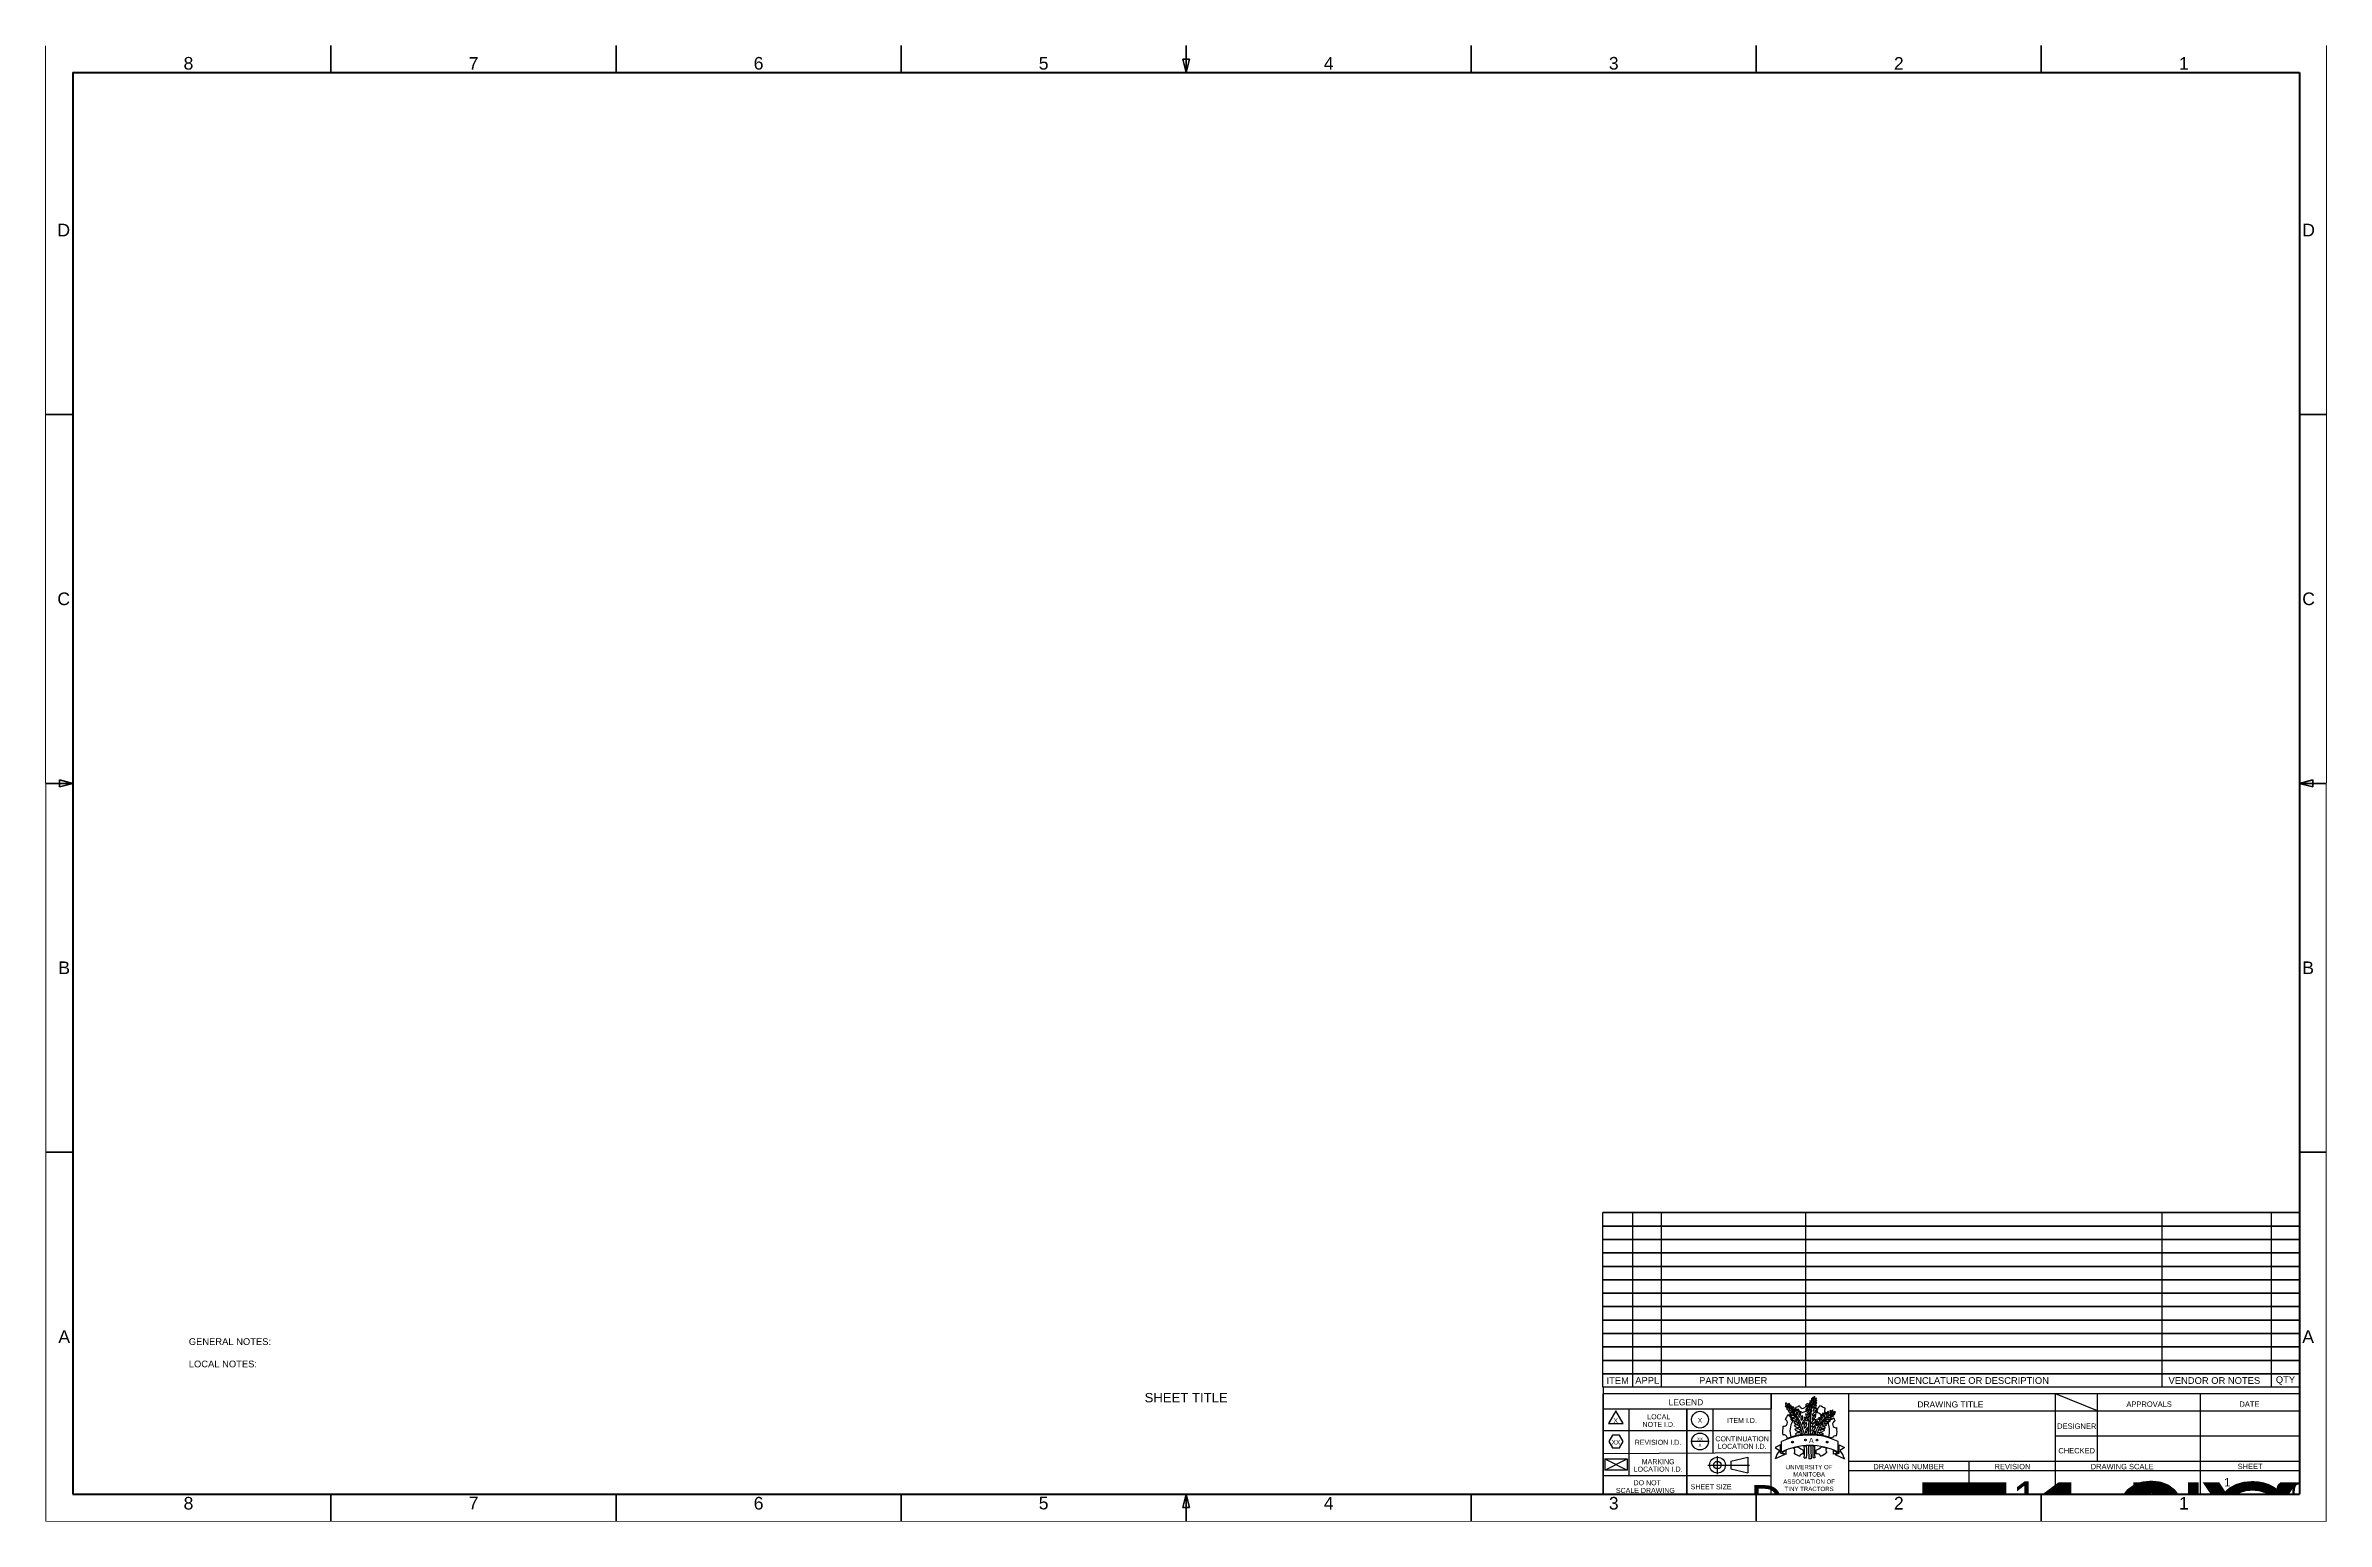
# Paper-space layout 'Sheet 1' of a CAD drawing. Extents: x 0 to 34, y 0 to 22.
# The model-space entities are those that its viewports show. They can reach past a viewport. Long polylines and large blocks are cut down to what shows.
import ezdxf
from ezdxf import colors
from ezdxf.entities.mleader import LeaderData, LeaderLine
from ezdxf.enums import TextEntityAlignment as Align
from ezdxf.math import Vec2, Vec3

# ---------------------------------------------------------------- set-up
doc = ezdxf.new("R2018")
doc.units = 0
doc.header["$MEASUREMENT"] = 0
for name, color, linetype, lineweight in [('05_TEXT_View_Title', 82, 'Continuous', 40), ('Service_VP_Border', 250, 'Continuous', 0), ('Sketch Geometry(SAL)', 7, 'Continuous', 50), ('Sketch Lines(ANSI)', 7, 'Continuous', 25), ('Sketch Lines(SAL)', 7, 'Continuous', 35), ('Symbols(SAL)', 7, 'Continuous', 35), ('Visible Edges(ANSI)', 7, 'Continuous', 35), ('Visible Edges(SAL)', 7, 'Continuous', 50)]:
    doc.layers.add(name, color=color, linetype=linetype, lineweight=lineweight)
doc.layers.add('BOM', color=7, linetype='Continuous')
doc.layers.add('E-Note', color=3, linetype='Continuous')
doc.layers.add('Service_VIEWPORT', color=9, linetype='Continuous', lineweight=0, plot=False)
doc.styles.add('ACANSTS_36', font='romans.shx')
doc.styles.add('Arial', font='arial.ttf')
doc.styles.add('Arial-SALBigText', font='arial.ttf')
doc.styles.add('RomanS', font='romans.shx', dxfattribs={"height": 0.1})

# ---------------------------------------------------------------- blocks, each defined once
blk = doc.blocks.new('Borders SAL')
at = {"layer": 'Sketch Lines(SAL)'}
for p, q in [((4.25, 21.6), (4.25, 22)), ((8.5, 21.6), (8.5, 22)), ((12.75, 21.6), (12.75, 22)), ((16.95, 21.8), (17.05, 21.8)), ((17, 21.6), (16.95, 21.8)), ((17, 21.6), (17, 22)), ((17, 21.6), (17.05, 21.8)), ((21.25, 21.6), (21.25, 22)), ((25.5, 21.6), (25.5, 22)), ((29.75, 21.6), (29.75, 22)), ((0.4, 16.5), (0, 16.5)), ((33.6, 16.5), (34, 16.5)), ((0.4, 11), (0, 11)), ((0.2, 10.95), (0.2, 11.05)), ((0.4, 11), (0.2, 11.05)), ((0.4, 11), (0.2, 10.95)), ((33.6, 11), (33.8, 11.05)), ((33.6, 11), (34, 11)), ((33.6, 11), (33.8, 10.95)), ((33.8, 11.05), (33.8, 10.95)), ((0.4, 5.5), (0, 5.5)), ((33.6, 5.5), (34, 5.5)), ((4.25, 0.4), (4.25, 0)), ((8.5, 0.4), (8.5, 0)), ((12.75, 0.4), (12.75, 0)), ((17, 0.4), (16.95, 0.2)), ((17, 0.4), (17, 0)), ((17, 0.4), (17.05, 0.2)), ((21.25, 0.4), (21.25, 0)), ((25.5, 0.4), (25.5, 0)), ((29.75, 0.4), (29.75, 0)), ((17.05, 0.2), (16.95, 0.2))]:
    blk.add_line(p, q, dxfattribs=at)
at = {"layer": 'Visible Edges(SAL)'}
for p, q in [((0.4, 21.6), (33.6, 21.6)), ((0.4, 21.6), (0.4, 0.4)), ((33.6, 21.6), (33.6, 0.4)), ((0.4, 0.4), (33.6, 0.4))]:
    blk.add_line(p, q, dxfattribs=at)
at = {"layer": 'Sketch Geometry(SAL)', "color": 7, "char_height": 0.188, "style": 'Arial-SALBigText'}
for s, insert, attachment_point in [('8', (2.125, 21.64), 8), ('7', (6.375, 21.64), 8), ('6', (10.625, 21.64), 8), ('5', (14.875, 21.64), 8), ('4', (19.125, 21.64), 8), ('3', (23.375, 21.64), 8), ('2', (27.625, 21.64), 8), ('1', (31.875, 21.64), 8), ('D', (0.36, 19.25), 6), ('D', (33.64, 19.25), 4), ('C', (0.36, 13.75), 6), ('C', (33.64, 13.75), 4), ('B', (0.36, 8.25), 6), ('B', (33.64, 8.25), 4), ('A', (0.36, 2.75), 6), ('A', (33.64, 2.75), 4), ('8', (2.125, 0.36), 2), ('7', (6.375, 0.362), 2), ('6', (10.625, 0.36), 2), ('5', (14.875, 0.362), 2), ('4', (19.125, 0.36), 2), ('3', (23.375, 0.36), 2), ('2', (27.625, 0.36), 2), ('1', (31.875, 0.36), 2)]:
    blk.add_mtext(s, dxfattribs=dict(at, insert=insert, attachment_point=attachment_point))
blk = doc.blocks.new('_DetailCallout')
at = {"color": 0, "linetype": 'ByBlock', "lineweight": -2, "transparency": 16777216}
blk.add_line((0.25, 0), (-0.25, 0), dxfattribs=at)
blk.add_circle((0, 0), 0.25, dxfattribs=at)
at = {"color": 0, "transparency": 16777216, "style": 'Arial'}
for tag, p in [('VIEWNUMBER', (0, 0.021)), ('SHEETNUMBER', (0, -0.156))]:
    blk.add_attdef(tag, text='', height=0.0938, dxfattribs=at).set_placement(p, align=Align.CENTER)
blk = doc.blocks.new('*U98')
for p, q in [((11.406, 0.2), (1.02, 0.2)), ((1.02, 0), (1.02, 0.2)), ((11.406, 0), (1.02, 0)), ((1.464, 0), (1.464, 0.2)), ((1.895, 0), (1.895, 0.2)), ((4.044, 0), (4.044, 0.2)), ((9.358, 0), (9.358, 0.2)), ((10.986, 0), (10.986, 0.2)), ((11.406, 0), (11.406, 0.2))]:
    blk.add_line(p, q)
at = {"layer": 'BOM', "char_height": 0.1, "attachment_point": 5, "style": 'Arial'}
for s, insert in [('ITEM', (1.24, 0.1)), ('APPL', (1.68, 0.102)), ('PART NUMBER', (2.962, 0.101)), ('NOMENCLATURE OR DESCRIPTION', (6.463, 0.1)), ('VENDOR OR NOTES', (10.136, 0.1)), ('QTY', (11.196, 0.1))]:
    blk.add_mtext(s, dxfattribs=dict(at, insert=insert))
blk = doc.blocks.new('2022_BOM_ITEM_ELEC')
for p, q in [((1.02, 0.2), (11.406, 0.2)), ((1.02, 0), (1.02, 0.2)), ((11.406, 0.2), (1.02, 0.2)), ((1.02, 0), (11.406, 0)), ((1.464, 0), (1.464, 0.2)), ((1.894, 0), (1.894, 0.2)), ((4.044, 0), (4.044, 0.2)), ((9.358, 0), (9.358, 0.2)), ((10.986, 0), (10.986, 0.2)), ((11.406, 0), (11.406, 0.2)), ((11.406, 0), (11.406, 0.174))]:
    blk.add_line(p, q)
at = {"style": 'Arial'}
for tag, p in [('ITEM', (1.249, 0.1)), ('APPL', (1.679, 0.1)), ('SPEC_PN', (2.967, 0.099)), ('DESC', (6.696, 0.099)), ('VENDOR', (10.175, 0.096)), ('QTY', (11.196, 0.1))]:
    blk.add_attdef(tag, text='', height=0.125, dxfattribs=at).set_placement(p, align=Align.MIDDLE_CENTER)
blk = doc.blocks.new('Title Blocks SAL')
for p, q in [((22.835, 1.599), (22.835, 1.499)), ((25.6, 1.319), (25.594, 1.315)), ((25.48, 0.739), (25.403, 0.701)), ((25.403, 0.701), (25.464, 0.654)), ((25.48, 0.616), (25.48, 0.739)), ((25.496, 0.634), (25.496, 0.79)), ((26.342, 0.634), (26.342, 0.79)), ((26.358, 0.739), (26.434, 0.701)), ((26.358, 0.616), (26.358, 0.739)), ((26.434, 0.701), (26.373, 0.654)), ((25.544, 0.599), (25.404, 0.533)), ((25.544, 0.599), (25.48, 0.616)), ((25.564, 0.655), (25.498, 0.626)), ((25.498, 0.626), (25.564, 0.602)), ((25.564, 0.602), (25.564, 0.655)), ((25.824, 0.606), (25.824, 0.665)), ((25.834, 0.546), (25.87, 0.545)), ((25.94, 0.532), (25.904, 0.531)), ((25.992, 0.548), (25.962, 0.548)), ((26.012, 0.606), (26.012, 0.665)), ((26.273, 0.655), (26.34, 0.626)), ((26.273, 0.602), (26.273, 0.655)), ((26.34, 0.626), (26.273, 0.602)), ((26.294, 0.599), (26.358, 0.616)), ((26.294, 0.599), (26.433, 0.533)), ((26.498, 0.499), (33.22, 0.499)), ((22.835, 0.282), (25.34, 0.282)), ((29.581, -0.001), (22.835, -0.001))]:
    blk.add_line(p, q)
for centre in [(25.661, 0.781), (25.854, 0.813), (26.025, 0.811), (26.177, 0.781)]:
    blk.add_circle(centre, 0.0121)
for centre, radius, start, end in [((25.589, 1.361), 0.0339, 179.2038, 276.923), ((25.559, 1.328), 0.0339, 359.2038, 96.923), ((25.634, 1.343), 0.0336, 143.6029, 233.6029), ((25.587, 1.336), 0.0336, 323.6029, 53.6029), ((25.952, 1.345), 0.0464, 161.1801, 247.772), ((25.891, 1.317), 0.0464, 341.1801, 67.772), ((25.959, 1.383), 0.0385, 149.9796, 242.0906), ((25.908, 1.368), 0.0385, 329.9796, 62.0906), ((25.98, 1.418), 0.0395, 152.6919, 226.4956), ((25.917, 1.407), 0.0395, 332.6919, 46.4956), ((25.985, 1.439), 0.0253, 146.5831, 233.6209), ((25.949, 1.433), 0.0253, 326.5831, 53.6209), ((25.972, 1.383), 0.0503, 268.8364, 346.9713), ((26.02, 1.321), 0.0503, 88.8364, 166.9713), ((26.01, 1.443), 0.0285, 133.2411, 211.7604), ((25.985, 1.413), 0.036, 267.729, 347.2756), ((26.019, 1.369), 0.036, 87.729, 167.2756), ((25.966, 1.449), 0.0285, 313.2411, 31.7604), ((25.983, 1.442), 0.0335, 284.1106, 354.7366), ((26.025, 1.406), 0.0335, 104.1106, 174.7366), ((25.533, 1.068), 0.0516, 253.3457, 71.6226), ((25.918, 0.946), 0.406, 142.6859, 155.1573), ((25.566, 1.286), 0.0349, 29.9919, 112.9768), ((25.582, 1.335), 0.0349, 209.9919, 292.9768), ((25.593, 1.253), 0.0367, 22.5005, 127.1487), ((25.605, 1.297), 0.0367, 202.5005, 307.1487), ((25.613, 1.203), 0.0503, 34.0461, 112.181), ((25.636, 1.277), 0.0503, 214.0461, 292.181), ((25.618, 1.214), 0.0319, 223.7414, 281.7636), ((25.559, 1.237), 0.0845, 309.0714, 320.1186), ((25.676, 1.207), 0.0721, 208.9198, 250.167), ((25.637, 1.163), 0.0521, 36.7228, 114.7413), ((25.657, 1.241), 0.0521, 216.7228, 294.7413), ((25.918, 0.946), 0.296, 149.7685, 197.7849), ((25.668, 1.318), 0.0395, 154.5218, 228.3254), ((25.656, 1.121), 0.0566, 38.093, 118.0492), ((25.674, 1.206), 0.0566, 218.093, 298.0492), ((25.657, 1.105), 0.0338, 99.1857, 138.6454), ((25.705, 1.166), 0.0825, 207.4436, 239.2806), ((25.606, 1.305), 0.0395, 334.5218, 48.3254), ((25.679, 1.074), 0.0567, 33.0272, 121.8207), ((25.697, 1.153), 0.0567, 213.0272, 301.8207), ((25.693, 1.288), 0.0385, 138.9268, 231.0377), ((25.64, 1.284), 0.0385, 318.9268, 51.0377), ((25.698, 1.028), 0.057, 24.8673, 110.4447), ((25.73, 1.105), 0.057, 204.8673, 290.4447), ((25.731, 1.258), 0.0464, 133.2453, 219.8373), ((25.711, 0.975), 0.0646, 26.8806, 111.1971), ((25.745, 1.064), 0.0646, 206.8806, 291.1971), ((25.664, 1.262), 0.0464, 313.2453, 39.8373), ((25.918, 0.946), 0.406, 112.3217, 120.5085), ((25.582, 1.244), 0.139, 5.7718, 22.0248), ((25.774, 1.215), 0.057, 126.9153, 209.637), ((25.754, 1.232), 0.0416, 100.5397, 142.13), ((25.691, 1.232), 0.057, 306.9153, 29.637), ((25.697, 1.23), 0.0656, 356.2745, 40.9453), ((25.81, 1.17), 0.0591, 117.3736, 197.6719), ((25.727, 1.204), 0.0591, 297.3736, 17.6719), ((25.786, 1.199), 0.0362, 86.0102, 130.6972), ((25.813, 1.336), 0.0516, 195.9113, 14.1882), ((25.813, 1.336), 0.0516, 195.9113, 14.1882), ((25.842, 1.125), 0.0591, 122.2765, 202.5748), ((25.756, 1.153), 0.0591, 302.2765, 22.5748), ((25.763, 1.209), 0.0362, 12.7448, 45.9824), ((25.918, 0.946), 0.296, 101.4271, 113.8215), ((25.785, 1.109), 0.063, 291.0673, 8.1813), ((25.87, 1.06), 0.063, 111.0673, 188.1813), ((25.899, 1.009), 0.0693, 114.0283, 197.5097), ((25.805, 1.051), 0.0693, 294.0283, 17.5097), ((25.897, 1.164), 0.063, 192.8361, 212.5619), ((25.836, 1.087), 0.063, 12.8361, 89.9501), ((25.879, 1.06), 0.0786, 108.7529, 116.3348), ((25.913, 1.201), 0.0591, 178.4426, 258.7409), ((25.843, 1.145), 0.0591, 358.4426, 78.7409), ((25.778, 1.112), 0.0786, 2.6802, 16.3148), ((25.934, 1.254), 0.0772, 161.5453, 193.5125), ((25.897, 1.164), 0.063, 230.0842, 269.9501), ((25.852, 1.232), 0.0472, 46.1134, 78.2321), ((25.918, 0.946), 0.406, 93.6157, 97.7229), ((25.93, 1.254), 0.0591, 170.4907, 250.789), ((25.852, 1.208), 0.0591, 350.4907, 70.789), ((25.957, 1.307), 0.0833, 166.2024, 209.725), ((25.873, 1.294), 0.0339, 28.5516, 86.1111), ((25.937, 1.306), 0.057, 171.3804, 254.1021), ((25.865, 1.26), 0.057, 351.3804, 74.1021), ((25.966, 1.348), 0.0733, 177.3779, 211.6792), ((26.004, 1.051), 0.0646, 85.2024, 169.5189), ((25.946, 1.127), 0.0646, 265.2024, 349.5189), ((26.012, 0.997), 0.07, 84.2854, 169.27), ((25.95, 1.08), 0.07, 264.2854, 349.27), ((26.009, 1.119), 0.057, 90.5727, 176.1501), ((25.951, 1.18), 0.057, 270.5727, 356.1501), ((26.009, 1.172), 0.0567, 79.1966, 167.9901), ((25.964, 1.24), 0.0567, 259.1966, 347.9901), ((25.971, 1.301), 0.0566, 262.9682, 342.9243), ((26.018, 1.228), 0.0566, 82.9682, 162.9243), ((25.969, 1.344), 0.0521, 266.276, 344.2946), ((26.016, 1.278), 0.0521, 86.276, 164.2946), ((26.019, 1.043), 0.042, 17.371, 105.9478), ((26.047, 1.096), 0.042, 197.371, 206.1879), ((26.016, 1.018), 0.0601, 78.418, 95.9445), ((25.998, 1.05), 0.0223, 307.115, 358.7837), ((26.026, 1.056), 0.0279, 238.3191, 301.2161), ((25.944, 1.309), 0.0984, 315.3331, 350.7494), ((26.028, 1.193), 0.0485, 85.8568, 107.5431), ((26.032, 1.077), 0.0446, 14.6691, 109.0236), ((26.06, 1.13), 0.0446, 194.6691, 289.0236), ((26.014, 1.022), 0.0279, 20.6921, 77.9465), ((25.968, 1.074), 0.0601, 346.0483, 2.2582), ((26.047, 1.096), 0.042, 239.8246, 285.9478), ((26.006, 1.232), 0.028, 333.8664, 20.6639), ((25.918, 0.946), 0.296, 50.9905, 67.576), ((26.016, 1.338), 0.0516, 299.2267, 345.17), ((26.057, 1.105), 0.0405, 17.8286, 101.5645), ((26.087, 1.157), 0.0405, 197.8286, 281.5645), ((25.918, 0.946), 0.406, 55.1575, 68.7046), ((26.122, 1.184), 0.0463, 190.9043, 261.0638), ((26.069, 1.13), 0.0463, 10.9043, 81.0638), ((26.186, 1.19), 0.0826, 163.7496, 190.0176), ((26.136, 0.999), 0.0511, 48.8179, 131.1821), ((26.136, 1.076), 0.0511, 228.8179, 311.1821), ((26.102, 1.164), 0.0493, 40.4735, 85.5797), ((26.15, 1.186), 0.0338, 160.8133, 254.1363), ((26.109, 1.164), 0.0338, 340.8133, 74.1363), ((26.153, 1.049), 0.0352, 26.3449, 126.6339), ((26.163, 1.093), 0.0352, 206.3449, 306.6339), ((26.189, 1.245), 0.0516, 138.7471, 198.0448), ((26.082, 1.213), 0.0607, 344.0817, 15.9183), ((26.182, 1.067), 0.0521, 52.2797, 130.2982), ((26.18, 1.148), 0.0521, 232.2797, 310.2982), ((26.185, 1.207), 0.0334, 146.3146, 233.9439), ((26.137, 1.198), 0.0334, 326.3146, 53.9439), ((26.183, 1.157), 0.0722, 267.038, 308.713), ((26.164, 1.052), 0.0362, 22.1968, 65.4517), ((26.216, 1.221), 0.0365, 144.8692, 227.8592), ((26.214, 1.1), 0.0503, 54.84, 132.9749), ((26.209, 1.178), 0.0503, 234.84, 312.9749), ((26.162, 1.215), 0.0365, 324.8692, 47.8592), ((26.183, 1.067), 0.0143, 310.8279, 356.219), ((25.918, 0.946), 0.296, 342.7808, 21.7873), ((26.209, 1.216), 0.0981, 272.1182, 311.6206), ((26.198, 1.089), 0.0318, 20.9871, 64.2001), ((26.254, 1.229), 0.0395, 138.0153, 211.8189), ((26.191, 1.234), 0.0395, 318.0153, 31.8189), ((26.247, 1.14), 0.0385, 52.5595, 129.7897), ((26.245, 1.2), 0.0385, 232.5595, 309.7897), ((26.274, 1.23), 0.0336, 113.4181, 203.4181), ((26.229, 1.247), 0.0336, 293.4181, 23.4181), ((26.274, 1.17), 0.0349, 54.0442, 137.0291), ((26.269, 1.222), 0.0349, 234.0442, 317.0291), ((26.309, 1.047), 0.0516, 105.4284, 283.7054), ((26.294, 1.199), 0.0344, 78.4875, 147.1258), ((26.272, 1.251), 0.0344, 258.4875, 327.1258), ((25.918, 0.946), 0.406, 21.8389, 28.9376), ((25.919, -0.083), 0.97, 64.1311, 115.8689), ((25.919, -0.239), 0.97, 64.1311, 115.8689), ((25.918, 0.946), 0.406, 169.7561, 188.379), ((25.529, 0.837), 0.0516, 359.7145, 104.8444), ((25.923, -0.071), 0.97, 70.0362, 110.6638), ((25.921, -0.246), 0.97, 100.5813, 104.8281), ((25.645, 0.648), 0.0516, 318.4257, 57.5076), ((25.724, 0.911), 0.07, 31.7474, 116.7319), ((25.752, 1.011), 0.07, 211.7474, 296.7319), ((25.753, 0.857), 0.0653, 50.4362, 141.3708), ((25.744, 0.948), 0.0653, 230.4362, 321.3708), ((25.918, 0.946), 0.296, 233.7686, 251.5634), ((24.331, 0.649), 1.507, 356.1088, 2.7184), ((25.921, -0.246), 0.97, 93.003, 95.0725), ((25.924, 0.933), 0.0725, 115.3758, 190.459), ((25.821, 0.986), 0.0725, 295.3758, 10.459), ((22.936, 0.634), 2.936, 358.2728, 1.7272), ((25.921, -0.246), 0.97, 89.2994, 91.4042), ((31.383, 0.81), 5.486, 180.8985, 182.9146), ((29.306, 0.74), 3.373, 180.275, 183.5381), ((26.003, 0.879), 0.0627, 96.7768, 162.0061), ((25.944, 1.015), 0.0632, 271.4207, 354.1481), ((26.008, 0.946), 0.0632, 91.4207, 174.1481), ((27.306, 0.614), 1.345, 175.3718, 182.8263), ((25.921, -0.246), 0.97, 85.9709, 87.4093), ((25.933, 0.942), 0.0627, 315.1731, 0), ((28.99, 0.676), 3.001, 179.1374, 182.4423), ((25.918, 0.946), 0.296, 288.4366, 306.5458), ((26.069, 0.854), 0.0707, 38.2028, 105.8649), ((26.105, 0.966), 0.0707, 218.2028, 285.8649), ((26.103, 0.896), 0.0748, 57.7865, 123.9701), ((26.102, 1.021), 0.0748, 237.7865, 303.9701), ((26.121, 0.941), 0.067, 62.4778, 129.2091), ((26.11, 1.052), 0.067, 242.4778, 309.2091), ((25.921, -0.246), 0.97, 75.4566, 79.7332), ((26.209, 0.665), 0.0516, 148.1787, 225.1979), ((26.304, 0.826), 0.0516, 73.6082, 163.4758), ((26.304, 0.826), 0.0516, 251.8302, 251.8851), ((25.918, 0.946), 0.406, 350.0186, 7.24), ((25.725, 0.448), 0.332, 141.8339, 165.3038), ((25.918, 0.946), 0.406, 234.8361, 247.8876), ((25.815, 0.555), 0.0516, 79.1543, 164.3529), ((26.026, 0.557), 0.0516, 194.5459, 194.6008), ((26.026, 0.557), 0.0516, 16.3239, 105.6716), ((25.918, 0.946), 0.406, 292.7343, 308.7325), ((26.112, 0.448), 0.332, 14.6962, 38.1661)]:
    blk.add_arc(centre, radius, start, end)
for points, knots in [([(25.901, 0.899), (25.904, 0.989), (25.905, 1.063), (25.913, 1.189), (25.943, 1.305), (25.962, 1.363), (25.978, 1.412), (25.979, 1.413)], [0, 0, 0, 0, 0.1219389, 0.1755912, 0.2954599, 0.376773, 0.3782586, 0.3782586, 0.3782586, 0.3782586]), ([(25.927, 0.899), (25.928, 0.985), (25.93, 1.059), (25.932, 1.183), (25.952, 1.298), (25.966, 1.355), (25.979, 1.403), (25.979, 1.415)], [0, 0, 0, 0, 0.0966993, 0.1759783, 0.2958761, 0.3389913, 0.3606325, 0.3606325, 0.3606325, 0.3606325]), ([(25.811, 0.892), (25.811, 0.893), (25.811, 0.894), (25.81, 0.895), (25.8, 0.935), (25.78, 1.008), (25.734, 1.123), (25.675, 1.223), (25.641, 1.272), (25.605, 1.305), (25.594, 1.315)], [-0.0020464, -0.0020464, -0.0020464, -0.0020464, 0, 0, 0, 0.0966993, 0.1759783, 0.2958761, 0.3389913, 0.3606325, 0.3606325, 0.3606325, 0.3606325]), ([(25.841, 0.895), (25.841, 0.897), (25.84, 0.898), (25.84, 0.899), (25.825, 0.949), (25.802, 1.021), (25.751, 1.135), (25.68, 1.233), (25.641, 1.28), (25.602, 1.317), (25.6, 1.319)], [-0.0026702, -0.0026702, -0.0026702, -0.0026702, 0, 0, 0, 0.1219389, 0.1755912, 0.2954599, 0.376773, 0.3804445, 0.3804445, 0.3804445, 0.3804445]), ([(26, 0.896), (26, 0.897), (26, 0.897), (26, 0.898), (26.008, 0.931), (26.019, 0.955), (26.061, 1.049), (26.146, 1.15), (26.195, 1.182), (26.253, 1.213)], [-0.0022797, -0.0022797, -0.0022797, -0.0022797, 0, 0, 0, 0.1219389, 0.1755912, 0.2954599, 0.3686979, 0.3686979, 0.3686979, 0.3686979]), ([(26.023, 0.894), (26.023, 0.894), (26.052, 0.976), (26.088, 1.042), (26.16, 1.137), (26.198, 1.175), (26.227, 1.195), (26.253, 1.213)], [0, 0, 0, 0, 0.0966993, 0.1759783, 0.2958761, 0.3389913, 0.3485242, 0.3485242, 0.3485242, 0.3485242])]:
    blk.add_open_spline(points, degree=3, knots=knots)
blk.add_open_spline([(25.565, 1.351), (25.565, 1.351), (25.565, 1.351), (25.565, 1.351)], degree=3)
at = {"layer": 'Sketch Lines(ANSI)'}
for p, q in [((33.22, 1.599), (22.835, 1.599)), ((33.22, 1.499), (22.835, 1.499)), ((25.34, 1.499), (25.34, 1.279)), ((25.34, -0.001), (25.34, 1.499)), ((26.498, -0.001), (26.498, 1.499)), ((30.208, 1.249), (29.581, 1.499)), ((29.581, -0.001), (29.581, 1.499)), ((30.208, 0.499), (30.208, 1.499)), ((31.743, 0.499), (31.743, 1.499)), ((22.835, 1.279), (25.34, 1.279)), ((23.025, 1.247), (22.917, 1.059)), ((22.917, 1.059), (23.133, 1.059)), ((23.133, 1.059), (23.025, 1.247)), ((23.222, 1.279), (23.222, 0.615)), ((24.474, 1.279), (24.474, 0.623)), ((26.498, 1.249), (33.22, 1.249)), ((29.581, 1.249), (33.22, 1.249)), ((22.835, 0.954), (24.087, 0.954)), ((22.974, 0.885), (22.92, 0.791)), ((22.92, 0.791), (22.974, 0.697)), ((23.082, 0.885), (22.974, 0.885)), ((22.974, 0.697), (23.082, 0.697)), ((23.137, 0.791), (23.082, 0.885)), ((23.082, 0.697), (23.137, 0.791)), ((24.087, 0.954), (25.34, 0.954)), ((29.581, 0.874), (33.22, 0.874)), ((22.835, 0.613), (25.34, 0.628)), ((22.861, 0.532), (23.196, 0.532)), ((22.861, 0.532), (23.196, 0.364)), ((22.861, 0.364), (23.196, 0.532)), ((22.861, 0.532), (22.861, 0.364)), ((23.196, 0.364), (22.861, 0.364)), ((23.196, 0.532), (23.196, 0.364)), ((23.222, 0.615), (23.222, 0.282)), ((24.398, 0.438), (24.698, 0.438)), ((24.541, 0.305), (24.541, 0.571)), ((24.699, 0.438), (25.018, 0.438)), ((24.742, 0.495), (24.996, 0.556)), ((24.742, 0.495), (24.742, 0.382)), ((24.742, 0.382), (24.996, 0.321)), ((24.996, 0.556), (24.996, 0.321)), ((26.498, 0.36), (33.22, 0.36)), ((28.296, -0.001), (28.296, 0.499)), ((31.743, 0.36), (31.743, 0.499)), ((31.743, -0.001), (31.743, 0.36)), ((29.581, -0.001), (33.22, -0.001)), ((29.581, -0.001), (33.22, -0.001))]:
    blk.add_line(p, q, dxfattribs=at)
for centre, radius in [((24.281, 1.116), 0.125), ((24.541, 0.438), 0.118), ((24.541, 0.438), 0.0562)]:
    blk.add_circle(centre, radius, dxfattribs=at)
at = {"layer": 'Visible Edges(ANSI)'}
for p, q in [((22.835, 1.499), (22.835, -0.001)), ((24.087, 1.279), (24.087, -0.001))]:
    blk.add_line(p, q, dxfattribs=at)
at = {"insert": (25.851, 0.768), "char_height": 0.0769, "attachment_point": 7, "style": 'Arial'}
blk.add_mtext_dynamic_manual_height_columns('\\pxqc;{\\fCalisto MT|b0|i0|c0|p18;A}', width=0.17831, gutter_width=0.641, heights=[0], dxfattribs=at)
at = {"layer": 'Symbols(SAL)', "color": 7, "attachment_point": 5, "style": 'RomanS'}
for s, insert, char_height, width, line_spacing_factor in [('\\fArial|b0|i0;\\H0.0900;LEGEND', (24.071, 1.375), 0.09, 1.0712, 0.379476), ('\\fArial|b0|i0;\\H0.0750;NOTE I.D.', (23.666, 1.044), 0.075, 1.505, 0.31623), ('\\fArial|b0|i0;\\H0.0750;LOCAL', (23.666, 1.159), 0.075, 1.505, 0.31623), ('\\fArial|b0|i0;\\H0.0750;ITEM I.D.', (24.907, 1.104), 0.075, 1.19, 0.31623), ('\\fArial|b0|i0;\\H0.0750;REVISION I.D.', (23.654, 0.778), 0.075, 1.64, 0.31623), ('{\\fArial|b0|i0|c0|p34;CONTINUATION}', (24.909, 0.83), 0.075, 1.64, 0.31623), ('\\fArial|b0|i0;\\H0.0750;LOCATION I.D.', (24.909, 0.718), 0.075, 1.64, 0.31623), ('\\fArial|b0|i0;\\H0.0750;LOCATION I.D.', (23.657, 0.378), 0.075, 1.64, 0.31623), ('\\fArial|b0|i0;\\H0.0750;MARKING', (23.657, 0.489), 0.075, 1.64, 0.31623)]:
    blk.add_mtext(s, dxfattribs=dict(at, insert=insert, char_height=char_height, width=width, line_spacing_factor=line_spacing_factor))
at = {"layer": 'Symbols(SAL)', "color": 7, "style": 'RomanS'}
for s, insert, char_height, attachment_point in [('\\fArial|b0|i0;\\H0.0900;DRAWING TITLE', (27.522, 1.297), 0.09, 7), ('\\fArial|b0|i0;\\H0.0800;APPROVALS', (30.639, 1.306), 0.08, 7), ('\\fArial|b0|i0;\\H0.0800;DATE', (32.324, 1.308), 0.08, 7), ('\\fArial|b0|i0;\\H0.0800;DESIGNER', (29.606, 0.978), 0.08, 7), ('\\pxqc;{\\fArial|b0|i0|c0|p34;UNIVERSITY OF \\PMANITOBA \\PASSOCIATION OF \\PTINY TRACTORS}', (25.908, 0.246), 0.065, 5), ('\\fArial|b0|i0;\\H0.0800;DRAWING NUMBER', (27.392, 0.416), 0.08, 5), ('{\\fArial|b0|i0|c0|p34;\\H1x;DRAWING SCALE}', (30.575, 0.416), 0.08, 5), ('{\\fArial|b0|i0|c0|p34;SHEET}', (32.483, 0.419), 0.08, 5), ('\\fArial|b0|i0;\\H0.0750;SCALE DRAWING', (23.027, 0.022), 0.075, 7), ('\\fArial|b0|i0;\\H0.0750;DO NOT', (23.29, 0.137), 0.075, 7), ('\\fArial|b0|i0;\\H0.0750;SHEET SIZE', (24.141, 0.076), 0.075, 7), ('\\fArial|b0|i0;\\H0.0800;OF', (32.402, 0.112), 0.08, 7)]:
    blk.add_mtext(s, dxfattribs=dict(at, insert=insert, char_height=char_height, attachment_point=attachment_point))
at = {"layer": 'Symbols(SAL)', "color": 7, "char_height": 0.071, "attachment_point": 5, "line_spacing_factor": 0.301108, "style": 'ACANSTS_36'}
for s, insert in [('\\fArial|b0|i0;\\H0.0710;X', (23.024, 1.103)), ('\\fArial|b0|i0;\\H0.0710;X', (24.281, 1.105)), ('\\fArial|b0|i0;\\H0.0710;XX', (23.028, 0.779))]:
    blk.add_mtext(s, dxfattribs=dict(at, insert=insert))
at = {"layer": 'Symbols(SAL)', "color": 7, "char_height": 0.08, "style": 'RomanS'}
for s, insert, width, attachment_point in [('\\fArial|b0|i0;\\H0.0800;CHECKED', (29.624, 0.612), 0.54665, 7), ('\\fArial|b0|i0;\\H0.0800;REVISION', (28.94, 0.416), 0.53421, 5)]:
    blk.add_mtext(s, dxfattribs=dict(at, insert=insert, width=width, attachment_point=attachment_point))
at = {"layer": 'Symbols(SAL)', "color": 7, "lineweight": 30, "flags": 104}
for tag, height, p in [('DESIGNER', 0.1, (30.976, 1.043)), ('CREATION_DATE', 0.1, (32.478, 1.042)), ('DESCRIPTION', 0.125, (28.04, 0.92)), ('CHECKED_BY', 0.1, (30.981, 0.674)), ('CHECKED_DATE', 0.1, (32.478, 0.676)), ('Sheet_Size', 0.12, (24.997, 0.159)), ('PART_NUMBER', 0.187, (27.382, 0.179)), ('REVISION_NUMBER', 0.187, (29.138, 0.179)), ('DRAWING_SCALE?', 0.125, (30.568, 0.176)), ('Number_of_sheets', 0.125, (33.274, 0.184))]:
    blk.add_attdef(tag, text='', height=height, dxfattribs=at).set_placement(p, align=Align.MIDDLE_CENTER)
ml = blk.add_multileader_block('Standard')
ml.set_content('_DetailCallout', color=256, scale=0.501011)
ml.set_attribute('VIEWNUMBER', 'XX', width=0)
ml.set_attribute('SHEETNUMBER', 'X', width=0)
ml.set_leader_properties()
ml.build(insert=Vec2(0, 0))
ml.multileader.update_dxf_attribs({"leader_type": 0, "text_right_attachment_type": 6, "dogleg_length": 0.36, "arrow_head_size": 0.0902})
ctx = ml.context
ctx.base_point, ctx.char_height, ctx.arrow_head_size, ctx.landing_gap_size, ctx.plane_origin = Vec3(24.155, 0.791), 0.0902, 0.0902, 0.0451, Vec3(23.884, 0.791)
ctx.right_attachment = 6
notes = []
notes.append((ctx, [(0, (1, 1, 0), (23.975, 0.791), (1, 0), 0.18, [(0, [(23.884, 0.791)], 0, [])])]))
ctx.block.insert = Vec3(24.281, 0.791)
for ctx, leaders in notes:
    for number, flags, end, landing, length, lines in leaders:
        leader = LeaderData()
        leader.index, (leader.has_last_leader_line, leader.has_dogleg_vector, leader.attachment_direction) = number, flags
        leader.last_leader_point, leader.dogleg_vector, leader.dogleg_length = Vec3(end), Vec3(landing), length
        for number, points, colour, breaks in lines:
            line = LeaderLine()
            line.index, line.vertices, line.color, line.breaks = number, Vec3.list(points), colors.encode_raw_color(colour), breaks
            leader.lines.append(line)
        ctx.leaders.append(leader)

msp = doc.modelspace()

# ---------------------------------------------------------------- block references
for name, p in [('2022_BOM_ITEM_ELEC', (45.794, 5.999)), ('2022_BOM_ITEM_ELEC', (45.794, 5.798)), ('2022_BOM_ITEM_ELEC', (45.794, 5.598)), ('2022_BOM_ITEM_ELEC', (45.794, 5.398)), ('2022_BOM_ITEM_ELEC', (45.794, 5.198)), ('2022_BOM_ITEM_ELEC', (45.794, 4.997)), ('2022_BOM_ITEM_ELEC', (45.794, 4.797)), ('2022_BOM_ITEM_ELEC', (45.794, 4.597)), ('2022_BOM_ITEM_ELEC', (45.794, 4.396)), ('2022_BOM_ITEM_ELEC', (45.794, 4.196)), ('2022_BOM_ITEM_ELEC', (45.794, 3.996)), ('2022_BOM_ITEM_ELEC', (45.794, 3.796)), ('*U98', (45.794, 3.595))]:
    msp.add_blockref(name, p)
ref = msp.add_blockref('Title Blocks SAL', (23.98, 1.996))
lines = msp.add_mtext('E10XXX', dxfattribs={"layer": 'Symbols(SAL)', "color": 7, "insert": (51.377, 2.176), "char_height": 1.7977, "width": 0.36053, "attachment_point": 1})
ref.add_attrib('PART_NUMBER', '', (51.377, 2.176), dxfattribs={"flags": 104}).embed_mtext(lines)
lines = msp.add_mtext('1', dxfattribs={"layer": 'Symbols(SAL)', "color": 7, "insert": (52.918, 2.193), "char_height": 0.535, "attachment_point": 1})
ref.add_attrib('REVISION_NUMBER', '', (52.918, 2.193), dxfattribs={"flags": 104}).embed_mtext(lines)
lines = msp.add_mtext('20', dxfattribs={"layer": 'Symbols(SAL)', "color": 7, "insert": (56.837, 2.175), "char_height": 0.3185, "attachment_point": 1})
ref.add_attrib('Number_of_sheets', '', (56.837, 2.175), dxfattribs={"flags": 104}).embed_mtext(lines)
lines = msp.add_mtext('UOS NTS', dxfattribs={"layer": 'Symbols(SAL)', "color": 7, "insert": (54.591, 2.177), "char_height": 1.283, "attachment_point": 1})
ref.add_attrib('DRAWING_SCALE?', '', (54.591, 2.177), dxfattribs={"flags": 104}).embed_mtext(lines)
lines = msp.add_mtext('D', dxfattribs={"layer": 'Symbols(SAL)', "color": 7, "insert": (49.016, 2.136), "char_height": 0.503, "attachment_point": 1})
ref.add_attrib('Sheet_Size', '', (49.016, 2.136), dxfattribs={"flags": 104}).embed_mtext(lines)

# ---------------------------------------------------------------- texts
at = {"layer": '05_TEXT_View_Title', "insert": (40.6, 3.439), "char_height": 0.14, "attachment_point": 5, "style": 'Arial'}
msp.add_mtext_dynamic_manual_height_columns('SHEET TITLE', width=8.99193, gutter_width=1, heights=[1.478], dxfattribs=at)
at = {"layer": 'E-Note', "insert": (25.73, 4.326), "char_height": 0.1, "attachment_point": 1, "style": 'Arial'}
msp.add_mtext_dynamic_manual_height_columns('GENERAL NOTES: \\P\\PLOCAL NOTES:', width=5.93295, gutter_width=0.5, heights=[0], dxfattribs=at)

psp = doc.layouts.new('Sheet  1')

# ---------------------------------------------------------------- linework, layer by layer
at = {"layer": 'Service_VIEWPORT'}
psp.add_lwpolyline([(-0.005, 21.995), (0, 0), (33.995, -0.005), (34, 22)], dxfattribs=at)
psp.add_lwpolyline([(0.4, 21.6), (33.6, 21.6), (33.6, 0.4), (0.4, 0.4)], close=True, dxfattribs=at)

# ---------------------------------------------------------------- block references
at = {"layer": 'Service_VP_Border'}
psp.add_blockref('Borders SAL', (0, 0), dxfattribs=at)

# ---------------------------------------------------------------- texts
at = {"layer": 'Service_VP_Border', "insert": (32.522, 0.579), "char_height": 0.125, "attachment_point": 5, "style": 'RomanS'}
psp.add_mtext_dynamic_manual_height_columns('\\pxqc;{\\fArial|b0|i0|c0|p34;1}', width=0.13914, gutter_width=0.5, heights=[0], dxfattribs=at)

# ---------------------------------------------------------------- viewports
at = {"layer": 'Service_VIEWPORT', "view_target_point": (92.462, -23.6)}
vp = psp.add_viewport(center=(17, 11), size=(33.2, 21.2), view_center_point=(-51.862, 36.2), view_height=21.2, dxfattribs=at)
vp.frozen_layers = ['Service_VIEWPORT']
vp.dxf.flags = 0x10000  # cut along an outline
vp.dxf.clipping_boundary_handle = psp.add_lwpolyline([(0.4, 21.6), (33.6, 21.6), (33.6, 0.4), (0.4, 0.4)], format="xyb", close=True, dxfattribs={"invisible": 1}).dxf.handle

doc.saveas('drawing.dxf')
